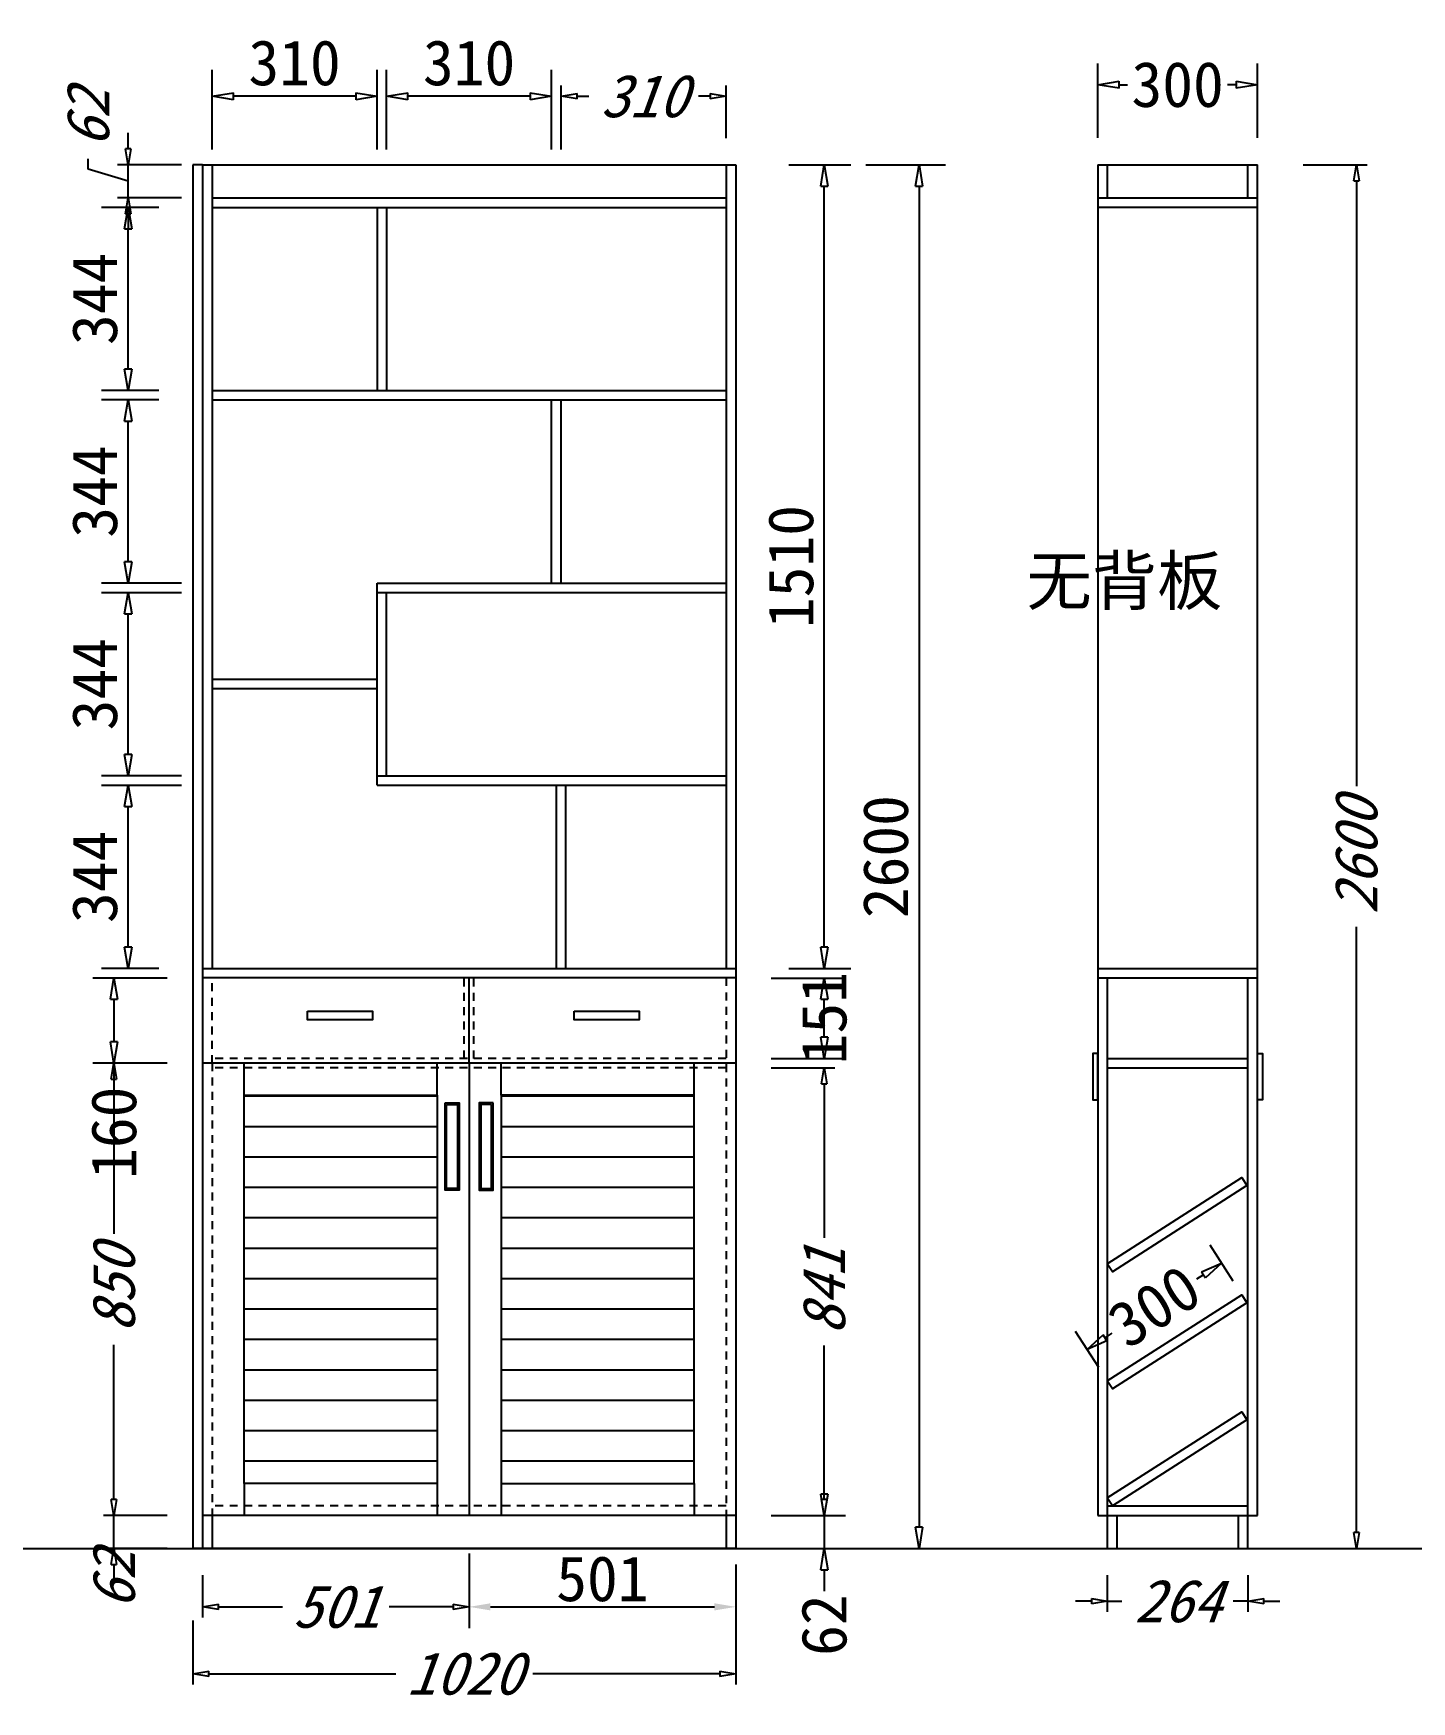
# Model space of a CAD drawing. Header units: millimetres. Extents: x 366509 to 398313, y -1245498 to -1202747.
# Drawn here: x 373507 to 376097, y -1221403 to -1218268 of the extents above; entities that cross this region are included whole.
import ezdxf

# ---------------------------------------------------------------- set-up
doc = ezdxf.new("R2010")
doc.units = ezdxf.units.MM
doc.header["$LTSCALE"] = 20
doc.linetypes.add('JIS_02_0.7', pattern=[1.35, 0.75, -0.6])
doc.layers.get('Defpoints').update_dxf_attribs({"color": 250})
doc.styles.get("Standard").update_dxf_attribs({"font": 'SimSun.ttf', "height": 85})
doc.styles.add('汉字', font='SimSun.ttf', dxfattribs={"oblique": 20, "height": 80})
doc.dimstyles.new('200', dxfattribs={"dimtxt": 90, "dimasz": 40, "dimexe": 50, "dimexo": 100, "dimgap": 20, "dimtad": 1, "dimdec": 0, "dimtxsty": 'Standard', "dimblk": 'CLOSEDBLANK', "dimcen": 100, "dimdle": 50, "dimclrd": 256, "dimclre": 256, "dimclrt": 256, "dimadec": 0, "dimazin": 0, "dimtfac": 1, "dimtdec": 0, "dimtmove": 2, "dimatfit": 3, "dimldrblk": 'CLOSEDBLANK', "dimfxl": 100, "dimfxlon": 1, "dimlwd": 25, "dimlwe": 25, "dimarcsym": 0})
doc.dimstyles.new('ISO-25', dxfattribs={"dimtxt": 2.5, "dimasz": 2.5, "dimexe": 1.25, "dimexo": 0.625, "dimtad": 1, "dimtxsty": 'Standard', "dimcen": 2.5, "dimadec": 0, "dimazin": 0, "dimtfac": 1, "dimtmove": 0, "dimatfit": 3, "dimfxl": 1, "dimarcsym": 0})
doc.dimstyles.get("Standard").update_dxf_attribs({"dimtxt": 0.18, "dimasz": 0.18, "dimexe": 0.18, "dimexo": 0.0625, "dimgap": 0.09, "dimtad": 0, "dimtih": 1, "dimtoh": 1, "dimdec": 4, "dimzin": 0, "dimdsep": 46, "dimtxsty": 'Standard', "dimcen": 0.09, "dimadec": 0, "dimazin": 0, "dimtfac": 1, "dimtdec": 4, "dimtofl": 0, "dimtmove": 0, "dimatfit": 3, "dimfxl": 1, "dimtolj": 1, "dimtzin": 0, "dimarcsym": 0})
doc.dimstyles.new('周文晶', dxfattribs={"dimtxt": 70, "dimasz": 40, "dimexe": 40, "dimexo": 30, "dimgap": 10, "dimtad": 0, "dimdec": 0, "dimtxsty": 'Standard', "dimblk": 'CLOSEDBLANK', "dimcen": 200, "dimclrd": 256, "dimclre": 256, "dimadec": 0, "dimazin": 0, "dimtfac": 1, "dimtdec": 0, "dimtmove": 0, "dimatfit": 3, "dimldrblk": 'CLOSEDBLANK', "dimfxl": 100, "dimfxlon": 1, "dimarcsym": 0})

# ---------------------------------------------------------------- blocks, each defined once
blk = doc.blocks.new('_ClosedBlank')
at = {"color": 0, "linetype": 'ByBlock', "lineweight": -2}
for p, q in [((-1, 0.167), (0, 0)), ((-1, 0.167), (-1, -0.167)), ((0, 0), (-1, -0.167))]:
    blk.add_line(p, q, dxfattribs=at)
blk = doc.blocks.new('*D741')
at = {"lineweight": 25, "transparency": 16777216}
for p, q in [((373658.4, -1221023.1), (373658.4, -1220993.1)), ((373758.4, -1221053.1), (373638.4, -1221053.1)), ((373658.4, -1221115.1), (373658.4, -1221053.1)), ((373758.4, -1221115.1), (373638.4, -1221115.1)), ((373658.4, -1221145.1), (373658.4, -1221175.1))]:
    blk.add_line(p, q, dxfattribs=at)
at = {"layer": 'Defpoints', "color": 0, "transparency": 16777216}
for p in [(373658.4, -1221053.1), (373842.8, -1221053.1), (373824.8, -1221115.1)]:
    blk.add_point(p, dxfattribs=at)
at = {"lineweight": 25, "transparency": 16777216, "xscale": 30, "yscale": 30, "zscale": 30}
for p, rotation in [((373658.4, -1221053.1), 270), ((373658.4, -1221115.1), 90)]:
    blk.add_blockref('_ClosedBlank', p, dxfattribs=dict(at, rotation=rotation))
at = {"lineweight": -3, "transparency": 16777216, "insert": (373658.4, -1221175.1), "char_height": 80, "attachment_point": 5, "rotation": 90, "style": '汉字'}
blk.add_mtext('62', dxfattribs=at)
blk = doc.blocks.new('*D742')
at = {"lineweight": 25, "transparency": 16777216}
for p, q in [((373758.4, -1220203.1), (373638.4, -1220203.1)), ((373658.4, -1220233.1), (373658.4, -1220523.9)), ((373658.4, -1221023.1), (373658.4, -1220732.2)), ((373758.4, -1221053.1), (373638.4, -1221053.1))]:
    blk.add_line(p, q, dxfattribs=at)
at = {"layer": 'Defpoints', "color": 0, "transparency": 16777216}
for p in [(373658.4, -1220203.1), (373842.8, -1220203.1), (373842.8, -1221053.1)]:
    blk.add_point(p, dxfattribs=at)
at = {"lineweight": 25, "transparency": 16777216, "xscale": 30, "yscale": 30, "zscale": 30}
for p, rotation in [((373658.4, -1220203.1), 90), ((373658.4, -1221053.1), 270)]:
    blk.add_blockref('_ClosedBlank', p, dxfattribs=dict(at, rotation=rotation))
at = {"lineweight": -3, "transparency": 16777216, "insert": (373658.4, -1220628.1), "char_height": 80, "attachment_point": 5, "rotation": 90, "style": '汉字'}
blk.add_mtext('850', dxfattribs=at)
blk = doc.blocks.new('*D748')
at = {"lineweight": 25, "transparency": 16777216}
for p, q in [((374498.8, -1218486.5), (374498.8, -1218366.5)), ((374808.8, -1218465.2), (374808.8, -1218366.5)), ((374528.8, -1218386.5), (374550.5, -1218386.5)), ((374778.8, -1218386.5), (374757.1, -1218386.5))]:
    blk.add_line(p, q, dxfattribs=at)
at = {"layer": 'Defpoints', "color": 0, "transparency": 16777216}
for p in [(374808.8, -1218386.5), (374808.8, -1218515.2), (374498.8, -1218957.1)]:
    blk.add_point(p, dxfattribs=at)
at = {"lineweight": 25, "transparency": 16777216, "xscale": 30, "yscale": 30, "zscale": 30, "rotation": 180}
blk.add_blockref('_ClosedBlank', (374498.8, -1218386.5), dxfattribs=at)
at = {"lineweight": 25, "transparency": 16777216, "xscale": 30, "yscale": 30, "zscale": 30}
blk.add_blockref('_ClosedBlank', (374808.8, -1218386.5), dxfattribs=at)
at = {"lineweight": -3, "transparency": 16777216, "insert": (374653.8, -1218386.5), "char_height": 80, "attachment_point": 5, "style": '汉字'}
blk.add_mtext('310', dxfattribs=at)
blk = doc.blocks.new('*D743')
at = {"lineweight": 25, "transparency": 16777216}
for p, q in [((373806.8, -1221250.2), (373806.8, -1221370.2)), ((374826.8, -1221250.2), (374826.8, -1221370.2)), ((373836.8, -1221350.2), (374188.2, -1221350.2)), ((374796.8, -1221350.2), (374445.4, -1221350.2))]:
    blk.add_line(p, q, dxfattribs=at)
at = {"layer": 'Defpoints', "color": 0, "transparency": 16777216}
for p in [(373806.8, -1221115.1), (374826.8, -1221115.1), (374826.8, -1221350.2)]:
    blk.add_point(p, dxfattribs=at)
at = {"lineweight": 25, "transparency": 16777216, "xscale": 30, "yscale": 30, "zscale": 30, "rotation": 180}
blk.add_blockref('_ClosedBlank', (373806.8, -1221350.2), dxfattribs=at)
at = {"lineweight": 25, "transparency": 16777216, "xscale": 30, "yscale": 30, "zscale": 30}
blk.add_blockref('_ClosedBlank', (374826.8, -1221350.2), dxfattribs=at)
at = {"lineweight": -3, "transparency": 16777216, "insert": (374316.8, -1221350.2), "char_height": 80, "attachment_point": 5, "style": '汉字'}
blk.add_mtext('1020', dxfattribs=at)
blk = doc.blocks.new('*D744')
at = {"lineweight": 25, "transparency": 16777216}
for p, q in [((374893.2, -1220212.1), (375013.2, -1220212.1)), ((374993.2, -1220242.1), (374993.2, -1220531.3)), ((374993.2, -1221023.1), (374993.2, -1220733.8)), ((374893.2, -1221053.1), (375013.2, -1221053.1))]:
    blk.add_line(p, q, dxfattribs=at)
at = {"layer": 'Defpoints', "color": 0, "transparency": 16777216}
for p in [(374808.8, -1220212.1), (374826.8, -1221053.1), (374993.2, -1221053.1)]:
    blk.add_point(p, dxfattribs=at)
at = {"lineweight": 25, "transparency": 16777216, "xscale": 30, "yscale": 30, "zscale": 30}
for p, rotation in [((374993.2, -1220212.1), 90), ((374993.2, -1221053.1), 270)]:
    blk.add_blockref('_ClosedBlank', p, dxfattribs=dict(at, rotation=rotation))
at = {"lineweight": -3, "transparency": 16777216, "insert": (374993.2, -1220632.6), "char_height": 80, "attachment_point": 5, "rotation": 90, "style": '汉字'}
blk.add_mtext('841', dxfattribs=at)
blk = doc.blocks.new('*D749')
at = {"lineweight": 25, "transparency": 16777216}
for p, q in [((373685, -1218485.2), (373685, -1218455.2)), ((373610, -1218523.7), (373610, -1218503.7)), ((373685, -1218546.2), (373610, -1218523.7)), ((373785, -1218515.2), (373665, -1218515.2)), ((373685, -1218577.2), (373685, -1218515.2)), ((373685, -1218577.2), (373685, -1218515.2)), ((373785, -1218577.2), (373665, -1218577.2)), ((373685, -1218607.2), (373685, -1218637.2))]:
    blk.add_line(p, q, dxfattribs=at)
at = {"layer": 'Defpoints', "color": 0, "transparency": 16777216}
for p in [(373685, -1218515.2), (373842.8, -1218515.2), (373842.8, -1218577.2)]:
    blk.add_point(p, dxfattribs=at)
at = {"lineweight": 25, "transparency": 16777216, "xscale": 30, "yscale": 30, "zscale": 30}
for p, rotation in [((373685, -1218515.2), 270), ((373685, -1218577.2), 90)]:
    blk.add_blockref('_ClosedBlank', p, dxfattribs=dict(at, rotation=rotation))
at = {"lineweight": -3, "transparency": 16777216, "insert": (373610, -1218428.9), "char_height": 80, "attachment_point": 5, "rotation": 90, "style": '汉字'}
blk.add_mtext('62', dxfattribs=at)
blk = doc.blocks.new('*D745')
at = {"lineweight": 25, "transparency": 16777216}
for p, q in [((374325.8, -1221124.6), (374325.8, -1221244.6)), ((373824.8, -1221165.1), (373824.8, -1221244.6)), ((373854.8, -1221224.6), (373974.9, -1221224.6)), ((374295.8, -1221224.6), (374175.7, -1221224.6))]:
    blk.add_line(p, q, dxfattribs=at)
at = {"layer": 'Defpoints', "color": 0, "transparency": 16777216}
for p in [(374325.8, -1221053.1), (373824.8, -1221115.1), (373824.8, -1221224.6)]:
    blk.add_point(p, dxfattribs=at)
at = {"lineweight": 25, "transparency": 16777216, "xscale": 30, "yscale": 30, "zscale": 30, "rotation": 180}
blk.add_blockref('_ClosedBlank', (373824.8, -1221224.6), dxfattribs=at)
at = {"lineweight": 25, "transparency": 16777216, "xscale": 30, "yscale": 30, "zscale": 30}
blk.add_blockref('_ClosedBlank', (374325.8, -1221224.6), dxfattribs=at)
at = {"lineweight": -3, "transparency": 16777216, "insert": (374075.3, -1221224.6), "char_height": 80, "attachment_point": 5, "style": '汉字'}
blk.add_mtext('501', dxfattribs=at)
blk = doc.blocks.new('*D746')
at = {"lineweight": 25, "transparency": 16777216}
for p, q in [((375071.4, -1218515.2), (375221.4, -1218515.2)), ((375171.4, -1218555.2), (375171.4, -1221075.1)), ((375071.4, -1221115.1), (375221.4, -1221115.1))]:
    blk.add_line(p, q, dxfattribs=at)
at = {"layer": 'Defpoints', "color": 0, "transparency": 16777216}
for p in [(374664.9, -1218515.2), (374664.9, -1221115.1), (375171.4, -1221115.1)]:
    blk.add_point(p, dxfattribs=at)
at = {"lineweight": 25, "transparency": 16777216, "xscale": 40, "yscale": 40, "zscale": 40}
for p, rotation in [((375171.4, -1218515.2), 90), ((375171.4, -1221115.1), 270)]:
    blk.add_blockref('_ClosedBlank', p, dxfattribs=dict(at, rotation=rotation))
at = {"lineweight": -3, "transparency": 16777216, "insert": (375108.9, -1219815.1), "char_height": 85, "attachment_point": 5, "rotation": 90}
blk.add_mtext('2600', dxfattribs=at)
blk = doc.blocks.new('*D750')
at = {"lineweight": 25, "transparency": 16777216}
for p, q in [((374170.8, -1218486.5), (374170.8, -1218336.5)), ((374480.8, -1218486.5), (374480.8, -1218336.5)), ((374440.8, -1218386.5), (374210.8, -1218386.5))]:
    blk.add_line(p, q, dxfattribs=at)
at = {"layer": 'Defpoints', "color": 0, "transparency": 16777216}
for p in [(374170.8, -1218386.5), (374480.8, -1218957.1), (374170.8, -1219319.1)]:
    blk.add_point(p, dxfattribs=at)
at = {"lineweight": 25, "transparency": 16777216, "xscale": 40, "yscale": 40, "zscale": 40, "rotation": 180}
blk.add_blockref('_ClosedBlank', (374170.8, -1218386.5), dxfattribs=at)
at = {"lineweight": 25, "transparency": 16777216, "xscale": 40, "yscale": 40, "zscale": 40}
blk.add_blockref('_ClosedBlank', (374480.8, -1218386.5), dxfattribs=at)
at = {"lineweight": -3, "transparency": 16777216, "insert": (374325.8, -1218324), "char_height": 85, "attachment_point": 5}
blk.add_mtext('310', dxfattribs=at)
blk = doc.blocks.new('*D751')
at = {"lineweight": 25, "transparency": 16777216}
for p, q in [((373842.8, -1218486.5), (373842.8, -1218336.5)), ((374152.8, -1218486.5), (374152.8, -1218336.5)), ((374112.8, -1218386.5), (373882.8, -1218386.5))]:
    blk.add_line(p, q, dxfattribs=at)
at = {"layer": 'Defpoints', "color": 0, "transparency": 16777216}
for p in [(373842.8, -1218386.5), (374152.8, -1219301.1), (373842.8, -1219482.1)]:
    blk.add_point(p, dxfattribs=at)
at = {"lineweight": 25, "transparency": 16777216, "xscale": 40, "yscale": 40, "zscale": 40, "rotation": 180}
blk.add_blockref('_ClosedBlank', (373842.8, -1218386.5), dxfattribs=at)
at = {"lineweight": 25, "transparency": 16777216, "xscale": 40, "yscale": 40, "zscale": 40}
blk.add_blockref('_ClosedBlank', (374152.8, -1218386.5), dxfattribs=at)
at = {"lineweight": -3, "transparency": 16777216, "insert": (373997.8, -1218324), "char_height": 85, "attachment_point": 5}
blk.add_mtext('310', dxfattribs=at)
blk = doc.blocks.new('*D747')
at = {"lineweight": 25, "transparency": 16777216}
for p, q in [((373785, -1219681.1), (373635, -1219681.1)), ((373685, -1219985.1), (373685, -1219721.1)), ((373742.8, -1220025.1), (373635, -1220025.1))]:
    blk.add_line(p, q, dxfattribs=at)
at = {"layer": 'Defpoints', "color": 0, "transparency": 16777216}
for p in [(373685, -1219681.1), (374152.8, -1219681.1), (373842.8, -1220025.1)]:
    blk.add_point(p, dxfattribs=at)
at = {"lineweight": 25, "transparency": 16777216, "xscale": 40, "yscale": 40, "zscale": 40}
for p, rotation in [((373685, -1219681.1), 90), ((373685, -1220025.1), 270)]:
    blk.add_blockref('_ClosedBlank', p, dxfattribs=dict(at, rotation=rotation))
at = {"lineweight": -3, "transparency": 16777216, "insert": (373622.5, -1219853.1), "char_height": 85, "attachment_point": 5, "rotation": 90}
blk.add_mtext('344', dxfattribs=at)
blk = doc.blocks.new('*D752')
at = {"lineweight": 25, "transparency": 16777216}
for p, q in [((373785, -1219319.1), (373635, -1219319.1)), ((373685, -1219623.1), (373685, -1219359.1)), ((373785, -1219663.1), (373635, -1219663.1))]:
    blk.add_line(p, q, dxfattribs=at)
at = {"layer": 'Defpoints', "color": 0, "transparency": 16777216}
for p in [(373685, -1219319.1), (374152.8, -1219319.1), (374152.8, -1219663.1)]:
    blk.add_point(p, dxfattribs=at)
at = {"lineweight": 25, "transparency": 16777216, "xscale": 40, "yscale": 40, "zscale": 40}
for p, rotation in [((373685, -1219319.1), 90), ((373685, -1219663.1), 270)]:
    blk.add_blockref('_ClosedBlank', p, dxfattribs=dict(at, rotation=rotation))
at = {"lineweight": -3, "transparency": 16777216, "insert": (373622.5, -1219491.1), "char_height": 85, "attachment_point": 5, "rotation": 90}
blk.add_mtext('344', dxfattribs=at)
blk = doc.blocks.new('*D753')
at = {"lineweight": 25, "transparency": 16777216}
for p, q in [((373742.8, -1218957.1), (373635, -1218957.1)), ((373685, -1219261.1), (373685, -1218997.1)), ((373785, -1219301.1), (373635, -1219301.1))]:
    blk.add_line(p, q, dxfattribs=at)
at = {"layer": 'Defpoints', "color": 0, "transparency": 16777216}
for p in [(373685, -1218957.1), (373842.8, -1218957.1), (374152.8, -1219301.1)]:
    blk.add_point(p, dxfattribs=at)
at = {"lineweight": 25, "transparency": 16777216, "xscale": 40, "yscale": 40, "zscale": 40}
for p, rotation in [((373685, -1218957.1), 90), ((373685, -1219301.1), 270)]:
    blk.add_blockref('_ClosedBlank', p, dxfattribs=dict(at, rotation=rotation))
at = {"lineweight": -3, "transparency": 16777216, "insert": (373622.5, -1219129.1), "char_height": 85, "attachment_point": 5, "rotation": 90}
blk.add_mtext('344', dxfattribs=at)
blk = doc.blocks.new('*D754')
at = {"lineweight": 25, "transparency": 16777216}
for p, q in [((373742.8, -1218595.2), (373635, -1218595.2)), ((373685, -1218899.1), (373685, -1218635.2)), ((373742.8, -1218939.1), (373635, -1218939.1))]:
    blk.add_line(p, q, dxfattribs=at)
at = {"layer": 'Defpoints', "color": 0, "transparency": 16777216}
for p in [(373685, -1218595.2), (373842.8, -1218595.2), (373842.8, -1218939.1)]:
    blk.add_point(p, dxfattribs=at)
at = {"lineweight": 25, "transparency": 16777216, "xscale": 40, "yscale": 40, "zscale": 40}
for p, rotation in [((373685, -1218595.2), 90), ((373685, -1218939.1), 270)]:
    blk.add_blockref('_ClosedBlank', p, dxfattribs=dict(at, rotation=rotation))
at = {"lineweight": -3, "transparency": 16777216, "insert": (373622.5, -1218767.1), "char_height": 85, "attachment_point": 5, "rotation": 90}
blk.add_mtext('344', dxfattribs=at)
blk = doc.blocks.new('*D755')
at = {"lineweight": 25, "transparency": 16777216}
for p, q in [((374926.8, -1218515.2), (375043.2, -1218515.2)), ((374993.2, -1219985.1), (374993.2, -1218555.2)), ((374926.8, -1220025.1), (375043.2, -1220025.1))]:
    blk.add_line(p, q, dxfattribs=at)
at = {"layer": 'Defpoints', "color": 0, "transparency": 16777216}
for p in [(374826.8, -1218515.2), (374993.2, -1218515.2), (374826.8, -1220025.1)]:
    blk.add_point(p, dxfattribs=at)
at = {"lineweight": 25, "transparency": 16777216, "xscale": 40, "yscale": 40, "zscale": 40}
for p, rotation in [((374993.2, -1218515.2), 90), ((374993.2, -1220025.1), 270)]:
    blk.add_blockref('_ClosedBlank', p, dxfattribs=dict(at, rotation=rotation))
at = {"lineweight": -3, "transparency": 16777216, "insert": (374930.7, -1219270.1), "char_height": 85, "attachment_point": 5, "rotation": 90}
blk.add_mtext('1510', dxfattribs=at)
blk = doc.blocks.new('*D756')
at = {"color": 0, "lineweight": -2, "transparency": 16777216}
for p, q in [((374325.8, -1221124.6), (374325.8, -1221264.6)), ((374826.8, -1221145.1), (374826.8, -1221264.6)), ((374365.8, -1221224.6), (374786.8, -1221224.6))]:
    blk.add_line(p, q, dxfattribs=at)
at = {"color": 0, "transparency": 16777216}
for points in [[(374365.8, -1221217.9), (374365.8, -1221231.3), (374325.8, -1221224.6)], [(374786.8, -1221217.9), (374786.8, -1221231.3), (374826.8, -1221224.6)]]:
    blk.add_solid(points, dxfattribs=at)
at = {"layer": 'Defpoints', "color": 0, "transparency": 16777216}
for p in [(374325.8, -1221053.1), (374826.8, -1221115.1), (374826.8, -1221224.6)]:
    blk.add_point(p, dxfattribs=at)
at = {"color": 0, "lineweight": -3, "transparency": 16777216, "insert": (374576.3, -1221172.1), "char_height": 85, "attachment_point": 5}
blk.add_mtext('501', dxfattribs=at)
blk = doc.blocks.new('*D757')
at = {"lineweight": -2, "transparency": 16777216}
for p, q in [((374893.2, -1220043.1), (375033.2, -1220043.1)), ((374993.2, -1220154.1), (374993.2, -1220083.1)), ((374893.2, -1220194.1), (375033.2, -1220194.1))]:
    blk.add_line(p, q, dxfattribs=at)
at = {"layer": 'Defpoints', "color": 0, "transparency": 16777216}
for p in [(374826.8, -1220043.1), (374993.2, -1220043.1), (374808.8, -1220194.1)]:
    blk.add_point(p, dxfattribs=at)
at = {"lineweight": -2, "transparency": 16777216, "xscale": 40, "yscale": 40, "zscale": 40}
for p, rotation in [((374993.2, -1220043.1), 90), ((374993.2, -1220194.1), 270)]:
    blk.add_blockref('_ClosedBlank', p, dxfattribs=dict(at, rotation=rotation))
at = {"color": 0, "transparency": 16777216, "insert": (374993.2, -1220118.6), "char_height": 85, "attachment_point": 5, "rotation": 90}
blk.add_mtext('151', dxfattribs=at)
blk = doc.blocks.new('*D758')
at = {"lineweight": -2, "transparency": 16777216}
for p, q in [((373758.4, -1220043.1), (373618.4, -1220043.1)), ((373658.4, -1220083.1), (373658.4, -1220163.1)), ((373758.4, -1220203.1), (373618.4, -1220203.1)), ((373658.4, -1220203.1), (373658.4, -1220243.1))]:
    blk.add_line(p, q, dxfattribs=at)
at = {"layer": 'Defpoints', "color": 0, "transparency": 16777216}
for p in [(373842.8, -1220043.1), (373658.4, -1220203.1), (373842.8, -1220203.1)]:
    blk.add_point(p, dxfattribs=at)
at = {"lineweight": -2, "transparency": 16777216, "xscale": 40, "yscale": 40, "zscale": 40}
for p, rotation in [((373658.4, -1220043.1), 90), ((373658.4, -1220203.1), 270)]:
    blk.add_blockref('_ClosedBlank', p, dxfattribs=dict(at, rotation=rotation))
at = {"color": 0, "transparency": 16777216, "insert": (373658.4, -1220333.8), "char_height": 85, "attachment_point": 5, "rotation": 90}
blk.add_mtext('160', dxfattribs=at)
blk = doc.blocks.new('*D759')
at = {"lineweight": -2, "transparency": 16777216}
for p, q in [((374993.2, -1221013.1), (374993.2, -1220973.1)), ((374893.2, -1221053.1), (375033.2, -1221053.1)), ((374993.2, -1221053.1), (374993.2, -1221115.1)), ((374893.2, -1221115.1), (375033.2, -1221115.1)), ((374993.2, -1221155.1), (374993.2, -1221195.1))]:
    blk.add_line(p, q, dxfattribs=at)
at = {"layer": 'Defpoints', "color": 0, "transparency": 16777216}
for p in [(374826.8, -1221053.1), (374826.8, -1221115.1), (374993.2, -1221115.1)]:
    blk.add_point(p, dxfattribs=at)
at = {"lineweight": -2, "transparency": 16777216, "xscale": 40, "yscale": 40, "zscale": 40}
for p, rotation in [((374993.2, -1221053.1), 270), ((374993.2, -1221115.1), 90)]:
    blk.add_blockref('_ClosedBlank', p, dxfattribs=dict(at, rotation=rotation))
at = {"color": 0, "transparency": 16777216, "insert": (374993.2, -1221258.9), "char_height": 85, "attachment_point": 5, "rotation": 90}
blk.add_mtext('62', dxfattribs=at)
blk = doc.blocks.new('*D763')
at = {"lineweight": 25, "transparency": 16777216}
for p, q in [((375525.2, -1221165.1), (375525.2, -1221234.1)), ((375789.5, -1221165.1), (375789.5, -1221234.1)), ((375495.2, -1221214.1), (375465.2, -1221214.1)), ((375525.2, -1221214.1), (375552.8, -1221214.1)), ((375789.5, -1221214.1), (375762, -1221214.1)), ((375819.5, -1221214.1), (375849.5, -1221214.1))]:
    blk.add_line(p, q, dxfattribs=at)
at = {"layer": 'Defpoints', "color": 0, "transparency": 16777216}
for p in [(375525.2, -1221115.1), (375789.5, -1221115.1), (375789.5, -1221214.1)]:
    blk.add_point(p, dxfattribs=at)
at = {"lineweight": 25, "transparency": 16777216, "xscale": 30, "yscale": 30, "zscale": 30}
blk.add_blockref('_ClosedBlank', (375525.2, -1221214.1), dxfattribs=at)
at = {"lineweight": 25, "transparency": 16777216, "xscale": 30, "yscale": 30, "zscale": 30, "rotation": 180}
blk.add_blockref('_ClosedBlank', (375789.5, -1221214.1), dxfattribs=at)
at = {"lineweight": -3, "transparency": 16777216, "insert": (375657.4, -1221214.1), "char_height": 80, "attachment_point": 5, "style": '汉字'}
blk.add_mtext('264', dxfattribs=at)
blk = doc.blocks.new('*D764')
at = {"lineweight": 25, "transparency": 16777216}
for p, q in [((375893.4, -1218515.1), (376013.4, -1218515.1)), ((375993.4, -1218545.1), (375993.4, -1219682.9)), ((375993.4, -1221085.1), (375993.4, -1219947.2)), ((375893.4, -1221115.1), (376013.4, -1221115.1))]:
    blk.add_line(p, q, dxfattribs=at)
at = {"layer": 'Defpoints', "color": 0, "transparency": 16777216}
for p in [(375807.5, -1218515.1), (375807.5, -1221115.1), (375993.4, -1221115.1)]:
    blk.add_point(p, dxfattribs=at)
at = {"lineweight": 25, "transparency": 16777216, "xscale": 30, "yscale": 30, "zscale": 30}
for p, rotation in [((375993.4, -1218515.1), 90), ((375993.4, -1221115.1), 270)]:
    blk.add_blockref('_ClosedBlank', p, dxfattribs=dict(at, rotation=rotation))
at = {"lineweight": -3, "transparency": 16777216, "insert": (375993.4, -1219815.1), "char_height": 80, "attachment_point": 5, "rotation": 90, "style": '汉字'}
blk.add_mtext('2600', dxfattribs=at)
blk = doc.blocks.new('*D762')
at = {"lineweight": -2, "transparency": 16777216}
for p, q in [((375761.6, -1220612.8), (375718.3, -1220545.2)), ((375706.2, -1220600.5), (375692.7, -1220609.1)), ((375509, -1220774.7), (375465.7, -1220707.1)), ((375520.9, -1220719.2), (375534.4, -1220710.6))]:
    blk.add_line(p, q, dxfattribs=at)
at = {"layer": 'Defpoints', "color": 0, "transparency": 16777216}
for p in [(375739.8, -1220578.9), (375777.7, -1220638.1), (375525.2, -1220799.9)]:
    blk.add_point(p, dxfattribs=at)
at = {"lineweight": -2, "transparency": 16777216, "xscale": 40, "yscale": 40, "zscale": 40}
for p, rotation in [((375739.8, -1220578.9), 32.65196531533646), ((375487.3, -1220740.8), 212.6519653153365)]:
    blk.add_blockref('_ClosedBlank', p, dxfattribs=dict(at, rotation=rotation))
at = {"color": 0, "transparency": 16777216, "insert": (375613.6, -1220659.8), "char_height": 85, "attachment_point": 5, "rotation": 32.652}
blk.add_mtext('300', dxfattribs=at)
blk = doc.blocks.new('*D761')
at = {"lineweight": -2, "transparency": 16777216}
for p, q in [((375507.2, -1218464.7), (375507.2, -1218324.7)), ((375807.5, -1218464.7), (375807.5, -1218324.7)), ((375547.2, -1218364.7), (375563.3, -1218364.7)), ((375767.5, -1218364.7), (375751.4, -1218364.7))]:
    blk.add_line(p, q, dxfattribs=at)
at = {"layer": 'Defpoints', "color": 0, "transparency": 16777216}
for p in [(375807.5, -1218364.7), (375507.2, -1218515.1), (375807.5, -1218515.1)]:
    blk.add_point(p, dxfattribs=at)
at = {"lineweight": -2, "transparency": 16777216, "xscale": 40, "yscale": 40, "zscale": 40, "rotation": 180}
blk.add_blockref('_ClosedBlank', (375507.2, -1218364.7), dxfattribs=at)
at = {"lineweight": -2, "transparency": 16777216, "xscale": 40, "yscale": 40, "zscale": 40}
blk.add_blockref('_ClosedBlank', (375807.5, -1218364.7), dxfattribs=at)
at = {"color": 0, "transparency": 16777216, "insert": (375657.4, -1218364.7), "char_height": 85, "attachment_point": 5}
blk.add_mtext('300', dxfattribs=at)

msp = doc.modelspace()

# ---------------------------------------------------------------- hatches: boundary and pattern name
at = {"lineweight": -3}
h = msp.add_hatch(dxfattribs=at)
h.set_pattern_fill('LINE', color=250, scale=18, style=0)
h.set_pattern_definition([(0, (252906.08, -1213063.863), (0, 57.15), [])])
h.paths.add_polyline_path([(374748.805, -1220263.067), (374385.805, -1220263.067), (374385.805, -1220993.067), (374748.805, -1220993.067)])
h.paths.add_polyline_path([(373902.805, -1220263.067), (373902.805, -1220993.067), (374265.805, -1220993.067), (374265.805, -1220263.067)])

# ---------------------------------------------------------------- linework, layer by layer
for p, q in [((373806.805, -1218515.202), (373806.805, -1221115.067)), ((373824.805, -1218515.202), (373824.805, -1221115.067)), ((373824.805, -1218515.202), (374826.805, -1218515.202)), ((373842.805, -1218515.202), (373842.805, -1220025.067)), ((374552.916, -1218515.202), (374826.805, -1218515.202)), ((374808.805, -1218515.202), (374808.805, -1220025.067)), ((374826.805, -1218515.202), (374826.805, -1221115.067)), ((375507.159, -1218515.067), (375807.547, -1218515.067)), ((375507.159, -1218515.067), (375507.159, -1221053.067)), ((375525.159, -1218515.067), (375525.159, -1218577.067)), ((375789.547, -1218577.067), (375789.547, -1218515.067)), ((375807.547, -1221053.067), (375807.547, -1218515.067)), ((373842.805, -1218577.202), (374808.805, -1218577.202)), ((373842.805, -1218595.202), (374808.805, -1218595.202)), ((374152.805, -1218595.202), (374152.805, -1218939.067)), ((374170.805, -1218595.202), (374170.805, -1218939.067)), ((375507.159, -1218577.067), (375807.547, -1218577.067)), ((375507.159, -1218595.067), (375807.547, -1218595.067)), ((373842.805, -1218939.067), (374808.805, -1218939.067)), ((373842.805, -1218957.067), (374808.805, -1218957.067)), ((374480.805, -1219301.067), (374480.805, -1218957.067)), ((374498.805, -1219301.067), (374498.805, -1218957.067)), ((374152.805, -1219681.067), (374152.805, -1219301.067)), ((374152.805, -1219301.067), (374808.805, -1219301.067)), ((374152.805, -1219319.067), (374808.805, -1219319.067)), ((374170.805, -1219663.067), (374170.805, -1219319.067)), ((374152.805, -1219482.067), (373842.805, -1219482.067)), ((374152.805, -1219500.067), (373842.805, -1219500.067)), ((374152.805, -1219663.067), (374808.805, -1219663.067)), ((374152.805, -1219681.067), (374808.805, -1219681.067)), ((374489.805, -1220025.067), (374489.805, -1219681.067)), ((374507.805, -1220025.067), (374507.805, -1219681.067)), ((373824.805, -1220025.067), (374826.805, -1220025.067)), ((375507.159, -1220025.067), (375807.547, -1220025.067)), ((374826.805, -1220043.067), (373824.805, -1220043.067)), ((375507.159, -1220043.067), (375807.547, -1220043.067)), ((375525.159, -1220043.067), (375525.159, -1221115.067)), ((375789.547, -1221115.067), (375789.547, -1220043.067)), ((375525.159, -1220194.067), (375789.547, -1220194.067)), ((374826.805, -1220203.067), (373824.805, -1220203.067)), ((373902.805, -1220263.067), (373902.805, -1220203.067)), ((374265.805, -1220263.067), (374265.805, -1220203.067)), ((374325.805, -1220203.067), (374325.805, -1221053.067)), ((374385.805, -1220263.067), (374385.805, -1220203.067)), ((374748.805, -1220263.067), (374748.805, -1220203.067)), ((375525.159, -1220212.067), (375789.547, -1220212.067)), ((373902.805, -1220993.067), (373902.805, -1221053.067)), ((374265.805, -1220993.067), (374265.805, -1221053.067)), ((374385.805, -1220993.067), (374385.805, -1221053.067)), ((374748.805, -1220993.067), (374748.805, -1221053.067)), ((375525.159, -1221035.067), (375789.547, -1221035.067)), ((374826.805, -1221053.067), (373824.805, -1221053.067)), ((373842.805, -1221053.067), (373842.805, -1221115.067)), ((374808.805, -1221053.067), (374808.805, -1221115.067)), ((375507.159, -1221053.067), (375807.547, -1221053.067)), ((375543.159, -1221053.067), (375543.159, -1221115.067)), ((375771.547, -1221115.067), (375771.547, -1221053.067)), ((374826.805, -1221115.067), (373824.805, -1221115.067)), ((375525.159, -1221115.067), (375789.547, -1221115.067))]:
    msp.add_line(p, q, dxfattribs=at)
for p, q in [((373824.805, -1218515.202), (373806.805, -1218515.202)), ((374325.805, -1220203.067), (374325.805, -1220043.067)), ((366509.141, -1221115.067), (398312.891, -1221115.067)), ((373824.805, -1221115.067), (373806.805, -1221115.067))]:
    msp.add_line(p, q)
at = {"color": 250, "linetype": 'JIS_02_0.7', "lineweight": -3}
for p, q in [((373842.805, -1220203.067), (373842.805, -1220043.067)), ((374316.805, -1220194.067), (374316.805, -1220043.067)), ((374334.805, -1220194.067), (374334.805, -1220043.067)), ((374808.805, -1220043.067), (374808.805, -1221053.067)), ((374808.805, -1220194.067), (373842.805, -1220194.067)), ((373842.805, -1220203.067), (373842.805, -1221053.067)), ((374808.805, -1220212.067), (373842.805, -1220212.067)), ((374808.805, -1221035.067), (373842.805, -1221035.067))]:
    msp.add_line(p, q, dxfattribs=at)
for points in [[(374022.07, -1220105.078), (374144.492, -1220105.078), (374144.492, -1220121.719), (374022.07, -1220121.719)], [(374523.07, -1220105.078), (374645.492, -1220105.078), (374645.492, -1220121.719), (374523.07, -1220121.719)], [(375507.159, -1220184.699), (375497.83, -1220184.699), (375497.83, -1220272.277), (375507.159, -1220272.277)], [(375807.547, -1220184.699), (375816.876, -1220184.699), (375816.876, -1220272.277), (375807.547, -1220272.277)]]:
    msp.add_lwpolyline(points, close=True)
at = {"lineweight": -3}
for points in [[(373902.805, -1220263.067), (374265.805, -1220263.067), (374265.805, -1220993.067), (373902.805, -1220993.067)], [(374280.509, -1220277.888), (374307.076, -1220277.888), (374307.076, -1220441.399), (374280.509, -1220441.399)], [(374283.509, -1220280.888), (374304.076, -1220280.888), (374304.076, -1220438.399), (374283.509, -1220438.399)], [(374371.1, -1220277.888), (374344.533, -1220277.888), (374344.533, -1220441.399), (374371.1, -1220441.399)], [(374368.1, -1220280.888), (374347.533, -1220280.888), (374347.533, -1220438.399), (374368.1, -1220438.399)], [(374748.805, -1220263.067), (374385.805, -1220263.067), (374385.805, -1220993.067), (374748.805, -1220993.067)]]:
    msp.add_lwpolyline(points, close=True, dxfattribs=at)
for points in [[(375525.159, -1220579.912), (375777.748, -1220418.051), (375787.46, -1220433.207), (375534.871, -1220595.067), (375525.159, -1220579.912)], [(375525.159, -1220799.912), (375777.748, -1220638.051), (375787.46, -1220653.207), (375534.871, -1220815.067), (375525.159, -1220799.912)], [(375525.159, -1221019.912), (375777.748, -1220858.051), (375787.46, -1220873.207), (375534.871, -1221035.067), (375525.159, -1221019.912)]]:
    msp.add_lwpolyline(points)

# ---------------------------------------------------------------- texts
at = {"lineweight": -3, "insert": (375373.226, -1219251.689), "char_height": 90, "width": 545.64139, "attachment_point": 1}
msp.add_mtext('无背板', dxfattribs=at)

# ---------------------------------------------------------------- dimensions: what is measured, and where the dimension line sits
at = {"lineweight": -3}
for base, p1, p2, picture, middle in [((373842.805, -1218386.531), (374152.805, -1219301.067), (373842.805, -1219482.067), '*D751', (373997.805, -1218324.031)), ((374170.805, -1218386.531), (374480.805, -1218957.067), (374170.805, -1219319.067), '*D750', (374325.805, -1218324.031))]:
    dim = msp.add_linear_dim(base=base, p1=p1, p2=p2, dimstyle='200', dxfattribs=at)
    dim.commit()
    dim.dimension.update_dxf_attribs({"geometry": picture, "text_midpoint": middle})
dim = msp.add_linear_dim(base=(375807.547, -1218364.688), p1=(375507.159, -1218515.067), p2=(375807.547, -1218515.067), dimstyle='周文晶')
dim.commit()
dim.dimension.update_dxf_attribs({"geometry": '*D761', "text_midpoint": (375657.353, -1218364.688)})
for base, p1, p2, dimstyle, override, picture, middle in [((374808.805, -1218386.531), (374498.805, -1218957.067), (374808.805, -1218515.202), 'Standard', {"dimtxt": 80, "dimasz": 30, "dimexe": 20, "dimexo": 50, "dimgap": 10, "dimtih": 0, "dimtoh": 0, "dimdec": 0, "dimzin": 8, "dimtxsty": '汉字', "dimblk": 'ClosedBlank', "dimcen": 2.5, "dimclrd": 256, "dimclre": 256, "dimclrt": 256, "dimtdec": 0, "dimtofl": 1, "dimtmove": 1, "dimldrblk": 'ClosedBlank', "dimfxl": 100, "dimfxlon": 1, "dimtolj": 0, "dimtzin": 8, "dimlwd": 25, "dimlwe": 25, "dimarcsym": 1}, '*D748', (374653.805, -1218386.531)), ((374826.805, -1221224.611), (374325.805, -1221053.067), (374826.805, -1221115.067), 'ISO-25', {"dimtxt": 70, "dimasz": 40, "dimexe": 40, "dimexo": 30, "dimgap": 10, "dimfxl": 100, "dimfxlon": 1}, '*D756', (374576.305, -1221172.111)), ((374826.805, -1221350.169), (373806.805, -1221115.067), (374826.805, -1221115.067), 'Standard', {"dimtxt": 80, "dimasz": 30, "dimexe": 20, "dimexo": 50, "dimgap": 10, "dimtih": 0, "dimtoh": 0, "dimdec": 0, "dimzin": 8, "dimtxsty": '汉字', "dimblk": 'ClosedBlank', "dimcen": 2.5, "dimclrd": 256, "dimclre": 256, "dimclrt": 256, "dimtdec": 0, "dimtofl": 1, "dimtmove": 1, "dimldrblk": 'ClosedBlank', "dimfxl": 100, "dimfxlon": 1, "dimtolj": 0, "dimtzin": 8, "dimlwd": 25, "dimlwe": 25, "dimarcsym": 1}, '*D743', (374316.805, -1221350.169)), ((375789.547, -1221214.097), (375525.159, -1221115.067), (375789.547, -1221115.067), 'Standard', {"dimtxt": 80, "dimasz": 30, "dimexe": 20, "dimexo": 50, "dimgap": 10, "dimtih": 0, "dimtoh": 0, "dimdec": 0, "dimzin": 8, "dimtxsty": '汉字', "dimblk": 'ClosedBlank', "dimcen": 2.5, "dimclrd": 256, "dimclre": 256, "dimclrt": 256, "dimtdec": 0, "dimtofl": 1, "dimtmove": 1, "dimldrblk": 'ClosedBlank', "dimfxl": 100, "dimfxlon": 1, "dimtolj": 0, "dimtzin": 8, "dimlwd": 25, "dimlwe": 25, "dimarcsym": 1}, '*D763', (375657.353, -1221214.097))]:
    dim = msp.add_linear_dim(base=base, p1=p1, p2=p2, dimstyle=dimstyle, override=override, dxfattribs=at)
    dim.commit()
    dim.dimension.update_dxf_attribs({"geometry": picture, "text_midpoint": middle})
for base, p1, p2, angle, picture, middle in [((373685.002, -1218515.202), (373842.805, -1218577.202), (373842.805, -1218515.202), 90, '*D749', (373610.002, -1218493.702)), ((375993.444, -1221115.067), (375807.547, -1218515.067), (375807.547, -1221115.067), 90, '*D764', (375993.444, -1219815.067)), ((373658.442, -1220203.067), (373842.805, -1221053.067), (373842.805, -1220203.067), 270, '*D742', (373658.442, -1220628.067)), ((374993.168, -1221053.067), (374808.805, -1220212.067), (374826.805, -1221053.067), 90, '*D744', (374993.168, -1220632.567)), ((373824.805, -1221224.611), (374325.805, -1221053.067), (373824.805, -1221115.067), 180, '*D745', (374075.305, -1221224.611))]:
    dim = msp.add_linear_dim(base=base, p1=p1, p2=p2, angle=angle, dimstyle='Standard', override={"dimtxt": 80, "dimasz": 30, "dimexe": 20, "dimexo": 50, "dimgap": 10, "dimtih": 0, "dimtoh": 0, "dimdec": 0, "dimzin": 8, "dimtxsty": '汉字', "dimblk": 'ClosedBlank', "dimcen": 2.5, "dimclrd": 256, "dimclre": 256, "dimclrt": 256, "dimtdec": 0, "dimtofl": 1, "dimtmove": 1, "dimldrblk": 'ClosedBlank', "dimfxl": 100, "dimfxlon": 1, "dimtolj": 0, "dimtzin": 8, "dimlwd": 25, "dimlwe": 25, "dimarcsym": 1}, dxfattribs=at)
    dim.commit()
    dim.dimension.update_dxf_attribs({"geometry": picture, "text_midpoint": middle})
for base, p1, p2, picture, middle in [((375171.394, -1221115.067), (374664.86, -1218515.202), (374664.86, -1221115.067), '*D746', (375108.894, -1219815.135)), ((374993.168, -1218515.202), (374826.805, -1220025.067), (374826.805, -1218515.202), '*D755', (374930.668, -1219270.135)), ((373685.002, -1218595.202), (373842.805, -1218939.067), (373842.805, -1218595.202), '*D754', (373622.502, -1218767.135)), ((373685.002, -1218957.067), (374152.805, -1219301.067), (373842.805, -1218957.067), '*D753', (373622.502, -1219129.067)), ((373685.002, -1219319.067), (374152.805, -1219663.067), (374152.805, -1219319.067), '*D752', (373622.502, -1219491.067)), ((373685.002, -1219681.067), (373842.805, -1220025.067), (374152.805, -1219681.067), '*D747', (373622.502, -1219853.067))]:
    dim = msp.add_linear_dim(base=base, p1=p1, p2=p2, angle=90, dimstyle='200', dxfattribs=at)
    dim.commit()
    dim.dimension.update_dxf_attribs({"geometry": picture, "text_midpoint": middle})
dim = msp.add_linear_dim(base=(374993.168, -1220043.067), p1=(374808.805, -1220194.067), p2=(374826.805, -1220043.067), angle=90, dimstyle='周文晶')
dim.commit()
dim.dimension.update_dxf_attribs({"geometry": '*D757', "text_midpoint": (374993.168, -1220118.567), "dimtype": 128})
for base, p1, p2, picture, middle in [((373658.442, -1220203.067), (373842.805, -1220043.067), (373842.805, -1220203.067), '*D758', (373658.442, -1220333.817)), ((374993.168, -1221115.067), (374826.805, -1221053.067), (374826.805, -1221115.067), '*D759', (374993.168, -1221258.9))]:
    dim = msp.add_linear_dim(base=base, p1=p1, p2=p2, angle=90, dimstyle='周文晶')
    dim.commit()
    dim.dimension.update_dxf_attribs({"geometry": picture, "text_midpoint": middle})
dim = msp.add_aligned_dim(p1=(375525.159, -1220799.912), p2=(375777.748, -1220638.051), distance=70.247, dimstyle='周文晶')
dim.commit()
dim.dimension.update_dxf_attribs({"geometry": '*D762', "text_midpoint": (375613.553, -1220659.836)})
dim = msp.add_linear_dim(base=(373658.442, -1221053.067), p1=(373824.805, -1221115.067), p2=(373842.805, -1221053.067), angle=270, dimstyle='Standard', override={"dimtxt": 80, "dimasz": 30, "dimexe": 20, "dimexo": 50, "dimgap": 10, "dimtih": 0, "dimtoh": 0, "dimdec": 0, "dimzin": 8, "dimtxsty": '汉字', "dimblk": 'ClosedBlank', "dimcen": 2.5, "dimclrd": 256, "dimclre": 256, "dimclrt": 256, "dimtdec": 0, "dimtofl": 1, "dimtmove": 1, "dimldrblk": 'ClosedBlank', "dimfxl": 100, "dimfxlon": 1, "dimtolj": 0, "dimtzin": 8, "dimlwd": 25, "dimlwe": 25, "dimarcsym": 1}, dxfattribs=at)
dim.commit()
dim.dimension.update_dxf_attribs({"geometry": '*D741', "text_midpoint": (373658.442, -1221175.067), "dimtype": 128})

doc.saveas('drawing.dxf')
